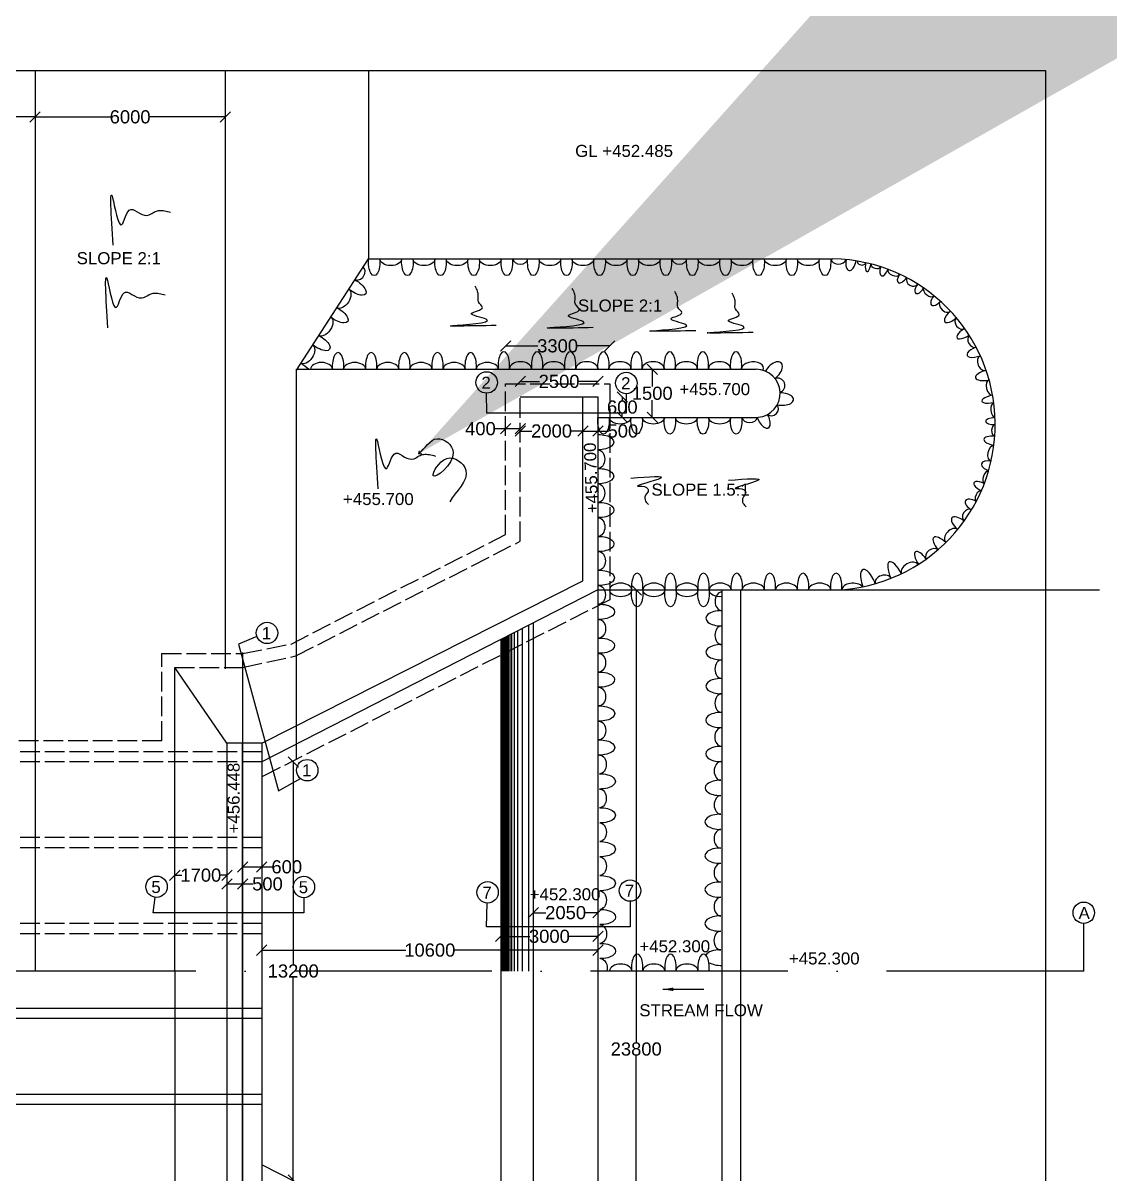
# Model space of a CAD drawing. Header units: millimetres. Extents: x 5124 to 6568637, y 2311 to 91879094.
# Drawn here: x 3827351 to 3837267, y 45935546 to 45946051 of the extents above; entities that cross this region are included whole.
import ezdxf

# ---------------------------------------------------------------- set-up
doc = ezdxf.new("R2010")
doc.units = ezdxf.units.MM
doc.header["$MEASUREMENT"] = 0
doc.linetypes.add('ACAD_ISO02W100', pattern=[15, 12, -3])
doc.linetypes.add('ACAD_ISO10W100', pattern=[18, 12, -3, 0, -3])
for name, color, linetype in [('DIMENSION', 7, 'Continuous'), ('DRAWING', 7, 'Continuous'), ('TEXT', 7, 'Continuous')]:
    doc.layers.add(name, color=color, linetype=linetype)
doc.styles.get("Standard").update_dxf_attribs({"font": 'arial.ttf', "height": 120})
doc.dimstyles.get("Standard").update_dxf_attribs({"dimtxt": 200, "dimasz": 110, "dimexe": 0.18, "dimexo": 0.0625, "dimgap": 0.09, "dimtad": 0, "dimtih": 1, "dimtoh": 1, "dimdec": 0, "dimzin": 0, "dimdsep": 46, "dimtxsty": 'Standard', "dimblk": 'OBLIQUE', "dimcen": 0.09, "dimse1": 1, "dimse2": 1, "dimadec": 0, "dimazin": 0, "dimtfac": 1, "dimtdec": 0, "dimtofl": 0, "dimtmove": 0, "dimatfit": 3, "dimfxl": 1, "dimtolj": 1, "dimtzin": 0, "dimarcsym": 0})

# ---------------------------------------------------------------- blocks, each defined once
blk = doc.blocks.new('_Oblique')
at = {"color": 0, "linetype": 'ByBlock', "lineweight": -2}
blk.add_line((-0.5, -0.5), (0.5, 0.5), dxfattribs=at)
blk = doc.blocks.new('*D172')
at = {"layer": 'Defpoints', "color": 0, "linetype": 'Continuous', "transparency": 16777216}
for p in [(3827461, 45945230), (3829196, 45945230), (3829196, 45945194)]:
    blk.add_point(p, dxfattribs=at)
at = {"layer": 'DIMENSION', "color": 0, "linetype": 'Continuous', "lineweight": -2, "transparency": 16777216}
for p, q in [((3827461, 45945194), (3828149, 45945194)), ((3829196, 45945194), (3828508, 45945194))]:
    blk.add_line(p, q, dxfattribs=at)
at = {"layer": 'DIMENSION', "color": 0, "linetype": 'Continuous', "lineweight": -2, "transparency": 16777216, "xscale": 95, "yscale": 95, "zscale": 95, "rotation": 180}
blk.add_blockref('_Oblique', (3827461, 45945194), dxfattribs=at)
at = {"layer": 'DIMENSION', "color": 0, "linetype": 'Continuous', "lineweight": -2, "transparency": 16777216, "xscale": 95, "yscale": 95, "zscale": 95}
blk.add_blockref('_Oblique', (3829196, 45945194), dxfattribs=at)
at = {"layer": 'DIMENSION', "color": 0, "linetype": 'Continuous', "transparency": 16777216, "insert": (3828328, 45945194), "char_height": 120, "attachment_point": 5}
blk.add_mtext('\\A1;6000', dxfattribs=at)
blk = doc.blocks.new('*D173')
at = {"layer": 'Defpoints', "color": 0, "linetype": 'Continuous', "transparency": 16777216}
for p in [(3825999, 45945194), (3825999, 45945194), (3827461, 45945194)]:
    blk.add_point(p, dxfattribs=at)
at = {"layer": 'DIMENSION', "color": 0, "linetype": 'Continuous', "lineweight": -2, "transparency": 16777216}
for p, q in [((3825999, 45945194), (3826551, 45945194)), ((3827461, 45945194), (3826909, 45945194))]:
    blk.add_line(p, q, dxfattribs=at)
at = {"layer": 'DIMENSION', "color": 0, "linetype": 'Continuous', "lineweight": -2, "transparency": 16777216, "xscale": 95, "yscale": 95, "zscale": 95, "rotation": 180}
blk.add_blockref('_Oblique', (3825999, 45945194), dxfattribs=at)
at = {"layer": 'DIMENSION', "color": 0, "linetype": 'Continuous', "lineweight": -2, "transparency": 16777216, "xscale": 95, "yscale": 95, "zscale": 95}
blk.add_blockref('_Oblique', (3827461, 45945194), dxfattribs=at)
at = {"layer": 'DIMENSION', "color": 0, "linetype": 'Continuous', "transparency": 16777216, "insert": (3826730, 45945194), "char_height": 120, "attachment_point": 5}
blk.add_mtext('\\A1;5000', dxfattribs=at)
blk = doc.blocks.new('*D210')
at = {"layer": 'Defpoints', "color": 0, "linetype": 'Continuous', "transparency": 16777216}
for p in [(3828736, 45938273), (3829211, 45938273), (3829211, 45938273)]:
    blk.add_point(p, dxfattribs=at)
at = {"layer": 'DIMENSION', "color": 0, "linetype": 'Continuous', "lineweight": -2, "transparency": 16777216}
for p, q in [((3828736, 45938273), (3828800, 45938273)), ((3829211, 45938273), (3829147, 45938273))]:
    blk.add_line(p, q, dxfattribs=at)
at = {"layer": 'DIMENSION', "color": 0, "linetype": 'Continuous', "lineweight": -2, "transparency": 16777216, "xscale": 95, "yscale": 95, "zscale": 95, "rotation": 180}
blk.add_blockref('_Oblique', (3828736, 45938273), dxfattribs=at)
at = {"layer": 'DIMENSION', "color": 0, "linetype": 'Continuous', "lineweight": -2, "transparency": 16777216, "xscale": 95, "yscale": 95, "zscale": 95}
blk.add_blockref('_Oblique', (3829211, 45938273), dxfattribs=at)
at = {"layer": 'DIMENSION', "color": 0, "linetype": 'Continuous', "transparency": 16777216, "insert": (3828973, 45938273), "char_height": 120, "attachment_point": 5}
blk.add_mtext('\\A1;1700', dxfattribs=at)
blk = doc.blocks.new('*D211')
at = {"layer": 'Defpoints', "color": 0, "linetype": 'Continuous', "transparency": 16777216}
for p in [(3829211, 45938194), (3829354, 45938194), (3829354, 45938193)]:
    blk.add_point(p, dxfattribs=at)
at = {"layer": 'DIMENSION', "color": 0, "linetype": 'Continuous', "lineweight": -2, "transparency": 16777216}
for p, q in [((3829211, 45938193), (3829354, 45938193)), ((3829354, 45938193), (3829449, 45938193))]:
    blk.add_line(p, q, dxfattribs=at)
at = {"layer": 'DIMENSION', "color": 0, "linetype": 'Continuous', "lineweight": -2, "transparency": 16777216, "xscale": 95, "yscale": 95, "zscale": 95, "rotation": 180}
blk.add_blockref('_Oblique', (3829211, 45938193), dxfattribs=at)
at = {"layer": 'DIMENSION', "color": 0, "linetype": 'Continuous', "lineweight": -2, "transparency": 16777216, "xscale": 95, "yscale": 95, "zscale": 95}
blk.add_blockref('_Oblique', (3829354, 45938193), dxfattribs=at)
at = {"layer": 'DIMENSION', "color": 0, "linetype": 'Continuous', "transparency": 16777216, "insert": (3829581, 45938193), "char_height": 120, "attachment_point": 5}
blk.add_mtext('\\A1;500', dxfattribs=at)
blk = doc.blocks.new('*D212')
at = {"layer": 'Defpoints', "color": 0, "linetype": 'Continuous', "transparency": 16777216}
for p in [(3829354, 45938349), (3829529, 45938349), (3829529, 45938349)]:
    blk.add_point(p, dxfattribs=at)
at = {"layer": 'DIMENSION', "color": 0, "linetype": 'Continuous', "lineweight": -2, "transparency": 16777216}
for p, q in [((3829354, 45938349), (3829529, 45938349)), ((3829529, 45938349), (3829624, 45938349))]:
    blk.add_line(p, q, dxfattribs=at)
at = {"layer": 'DIMENSION', "color": 0, "linetype": 'Continuous', "lineweight": -2, "transparency": 16777216, "xscale": 95, "yscale": 95, "zscale": 95, "rotation": 180}
blk.add_blockref('_Oblique', (3829354, 45938349), dxfattribs=at)
at = {"layer": 'DIMENSION', "color": 0, "linetype": 'Continuous', "lineweight": -2, "transparency": 16777216, "xscale": 95, "yscale": 95, "zscale": 95}
blk.add_blockref('_Oblique', (3829529, 45938349), dxfattribs=at)
at = {"layer": 'DIMENSION', "color": 0, "linetype": 'Continuous', "transparency": 16777216, "insert": (3829757, 45938349), "char_height": 120, "attachment_point": 5}
blk.add_mtext('\\A1;600', dxfattribs=at)
blk = doc.blocks.new('*D213')
at = {"layer": 'Defpoints', "color": 0, "linetype": 'Continuous', "transparency": 16777216}
for p in [(3829529, 45939307), (3829529, 45935490), (3829816, 45935490)]:
    blk.add_point(p, dxfattribs=at)
at = {"layer": 'DIMENSION', "color": 0, "linetype": 'Continuous', "lineweight": -2, "transparency": 16777216}
for p, q in [((3829816, 45939307), (3829816, 45937460)), ((3829816, 45935490), (3829816, 45937337))]:
    blk.add_line(p, q, dxfattribs=at)
at = {"layer": 'DIMENSION', "color": 0, "linetype": 'Continuous', "lineweight": -2, "transparency": 16777216, "xscale": 95, "yscale": 95, "zscale": 95}
for p, rotation in [((3829816, 45939307), 90), ((3829816, 45935490), 270)]:
    blk.add_blockref('_Oblique', p, dxfattribs=dict(at, rotation=rotation))
at = {"layer": 'DIMENSION', "color": 0, "linetype": 'Continuous', "transparency": 16777216, "insert": (3829816, 45937398), "char_height": 120, "attachment_point": 5}
blk.add_mtext('\\A1;13200', dxfattribs=at)
blk = doc.blocks.new('*D214')
at = {"layer": 'Defpoints', "color": 0, "linetype": 'Continuous', "transparency": 16777216}
for p in [(3829529, 45937589), (3832596, 45937589), (3832596, 45937589)]:
    blk.add_point(p, dxfattribs=at)
at = {"layer": 'DIMENSION', "color": 0, "linetype": 'Continuous', "lineweight": -2, "transparency": 16777216}
for p, q in [((3829529, 45937589), (3830842, 45937589)), ((3832596, 45937589), (3831283, 45937589))]:
    blk.add_line(p, q, dxfattribs=at)
at = {"layer": 'DIMENSION', "color": 0, "linetype": 'Continuous', "lineweight": -2, "transparency": 16777216, "xscale": 95, "yscale": 95, "zscale": 95, "rotation": 180}
blk.add_blockref('_Oblique', (3829529, 45937589), dxfattribs=at)
at = {"layer": 'DIMENSION', "color": 0, "linetype": 'Continuous', "lineweight": -2, "transparency": 16777216, "xscale": 95, "yscale": 95, "zscale": 95}
blk.add_blockref('_Oblique', (3832596, 45937589), dxfattribs=at)
at = {"layer": 'DIMENSION', "color": 0, "linetype": 'Continuous', "transparency": 16777216, "insert": (3831062, 45937589), "char_height": 120, "attachment_point": 5}
blk.add_mtext('\\A1;10600', dxfattribs=at)
blk = doc.blocks.new('*D215')
at = {"layer": 'Defpoints', "color": 0, "linetype": 'Continuous', "transparency": 16777216}
for p in [(3831710, 45937715), (3832596, 45937715), (3832596, 45937715)]:
    blk.add_point(p, dxfattribs=at)
at = {"layer": 'DIMENSION', "color": 0, "linetype": 'Continuous', "lineweight": -2, "transparency": 16777216}
for p, q in [((3831710, 45937715), (3831974, 45937715)), ((3832596, 45937715), (3832332, 45937715))]:
    blk.add_line(p, q, dxfattribs=at)
at = {"layer": 'DIMENSION', "color": 0, "linetype": 'Continuous', "lineweight": -2, "transparency": 16777216, "xscale": 95, "yscale": 95, "zscale": 95, "rotation": 180}
blk.add_blockref('_Oblique', (3831710, 45937715), dxfattribs=at)
at = {"layer": 'DIMENSION', "color": 0, "linetype": 'Continuous', "lineweight": -2, "transparency": 16777216, "xscale": 95, "yscale": 95, "zscale": 95}
blk.add_blockref('_Oblique', (3832596, 45937715), dxfattribs=at)
at = {"layer": 'DIMENSION', "color": 0, "linetype": 'Continuous', "transparency": 16777216, "insert": (3832153, 45937715), "char_height": 120, "attachment_point": 5}
blk.add_mtext('\\A1;3000', dxfattribs=at)
blk = doc.blocks.new('*D216')
at = {"layer": 'Defpoints', "color": 0, "linetype": 'Continuous', "transparency": 16777216}
for p in [(3832006, 45937931), (3832596, 45937931), (3832596, 45937931)]:
    blk.add_point(p, dxfattribs=at)
at = {"layer": 'DIMENSION', "color": 0, "linetype": 'Continuous', "lineweight": -2, "transparency": 16777216}
for p, q in [((3832006, 45937931), (3832121, 45937931)), ((3832596, 45937931), (3832481, 45937931))]:
    blk.add_line(p, q, dxfattribs=at)
at = {"layer": 'DIMENSION', "color": 0, "linetype": 'Continuous', "lineweight": -2, "transparency": 16777216, "xscale": 95, "yscale": 95, "zscale": 95, "rotation": 180}
blk.add_blockref('_Oblique', (3832006, 45937931), dxfattribs=at)
at = {"layer": 'DIMENSION', "color": 0, "linetype": 'Continuous', "lineweight": -2, "transparency": 16777216, "xscale": 95, "yscale": 95, "zscale": 95}
blk.add_blockref('_Oblique', (3832596, 45937931), dxfattribs=at)
at = {"layer": 'DIMENSION', "color": 0, "linetype": 'Continuous', "transparency": 16777216, "insert": (3832301, 45937931), "char_height": 120, "attachment_point": 5}
blk.add_mtext('\\A1;2050', dxfattribs=at)
blk = doc.blocks.new('*D217')
at = {"layer": 'Defpoints', "color": 0, "linetype": 'Continuous', "transparency": 16777216}
for p in [(3832773, 45940876), (3832836, 45934012), (3832945, 45934012)]:
    blk.add_point(p, dxfattribs=at)
at = {"layer": 'DIMENSION', "color": 0, "linetype": 'Continuous', "lineweight": -2, "transparency": 16777216}
for p, q in [((3832945, 45940876), (3832945, 45936747)), ((3832945, 45934012), (3832945, 45936624))]:
    blk.add_line(p, q, dxfattribs=at)
at = {"layer": 'DIMENSION', "color": 0, "linetype": 'Continuous', "lineweight": -2, "transparency": 16777216, "xscale": 95, "yscale": 95, "zscale": 95}
for p, rotation in [((3832945, 45940876), 90), ((3832945, 45934012), 270)]:
    blk.add_blockref('_Oblique', p, dxfattribs=dict(at, rotation=rotation))
at = {"layer": 'DIMENSION', "color": 0, "linetype": 'Continuous', "transparency": 16777216, "insert": (3832945, 45936686), "char_height": 120, "attachment_point": 5}
blk.add_mtext('\\A1;23800', dxfattribs=at)
blk = doc.blocks.new('*D218')
at = {"layer": 'Defpoints', "color": 0, "linetype": 'Continuous', "transparency": 16777216}
for p in [(3831754, 45942348), (3831754, 45942348), (3831887, 45942348)]:
    blk.add_point(p, dxfattribs=at)
at = {"layer": 'DIMENSION', "color": 0, "linetype": 'Continuous', "lineweight": -2, "transparency": 16777216}
for p, q in [((3831754, 45942348), (3831658, 45942348)), ((3831887, 45942348), (3831754, 45942348))]:
    blk.add_line(p, q, dxfattribs=at)
at = {"layer": 'DIMENSION', "color": 0, "linetype": 'Continuous', "lineweight": -2, "transparency": 16777216, "xscale": 95, "yscale": 95, "zscale": 95, "rotation": 180}
blk.add_blockref('_Oblique', (3831754, 45942348), dxfattribs=at)
at = {"layer": 'DIMENSION', "color": 0, "linetype": 'Continuous', "lineweight": -2, "transparency": 16777216, "xscale": 95, "yscale": 95, "zscale": 95}
blk.add_blockref('_Oblique', (3831887, 45942348), dxfattribs=at)
at = {"layer": 'DIMENSION', "color": 0, "linetype": 'Continuous', "transparency": 16777216, "insert": (3831524, 45942348), "char_height": 120, "attachment_point": 5}
blk.add_mtext('\\A1;400', dxfattribs=at)
blk = doc.blocks.new('*D219')
at = {"layer": 'Defpoints', "color": 0, "linetype": 'Continuous', "transparency": 16777216}
for p in [(3831887, 45942348.5), (3832459, 45942327), (3832459, 45942327)]:
    blk.add_point(p, dxfattribs=at)
at = {"layer": 'DIMENSION', "color": 0, "linetype": 'Continuous', "lineweight": -2, "transparency": 16777216}
for p, q in [((3831887, 45942327), (3831992.91, 45942327)), ((3832459, 45942327), (3832353.09, 45942327))]:
    blk.add_line(p, q, dxfattribs=at)
at = {"layer": 'DIMENSION', "color": 0, "linetype": 'Continuous', "lineweight": -2, "transparency": 16777216, "xscale": 95, "yscale": 95, "zscale": 95, "rotation": 180}
blk.add_blockref('_Oblique', (3831887, 45942327), dxfattribs=at)
at = {"layer": 'DIMENSION', "color": 0, "linetype": 'Continuous', "lineweight": -2, "transparency": 16777216, "xscale": 95, "yscale": 95, "zscale": 95}
blk.add_blockref('_Oblique', (3832459, 45942327), dxfattribs=at)
at = {"layer": 'DIMENSION', "color": 0, "linetype": 'Continuous', "transparency": 16777216, "insert": (3832173, 45942327), "char_height": 120, "attachment_point": 5}
blk.add_mtext('\\A1;2000', dxfattribs=at)
blk = doc.blocks.new('*D220')
at = {"layer": 'Defpoints', "color": 0, "linetype": 'Continuous', "transparency": 16777216}
for p in [(3832459, 45942327), (3832596, 45942327), (3832596, 45942327)]:
    blk.add_point(p, dxfattribs=at)
at = {"layer": 'DIMENSION', "color": 0, "linetype": 'Continuous', "lineweight": -2, "transparency": 16777216}
for p, q in [((3832459, 45942327), (3832596, 45942327)), ((3832596, 45942327), (3832691, 45942327))]:
    blk.add_line(p, q, dxfattribs=at)
at = {"layer": 'DIMENSION', "color": 0, "linetype": 'Continuous', "lineweight": -2, "transparency": 16777216, "xscale": 95, "yscale": 95, "zscale": 95, "rotation": 180}
blk.add_blockref('_Oblique', (3832459, 45942327), dxfattribs=at)
at = {"layer": 'DIMENSION', "color": 0, "linetype": 'Continuous', "lineweight": -2, "transparency": 16777216, "xscale": 95, "yscale": 95, "zscale": 95}
blk.add_blockref('_Oblique', (3832596, 45942327), dxfattribs=at)
at = {"layer": 'DIMENSION', "color": 0, "linetype": 'Continuous', "transparency": 16777216, "insert": (3832823, 45942327), "char_height": 120, "attachment_point": 5}
blk.add_mtext('\\A1;500', dxfattribs=at)
blk = doc.blocks.new('*D221')
at = {"layer": 'Defpoints', "color": 0, "linetype": 'Continuous', "transparency": 16777216}
for p in [(3832596, 45942638), (3832596, 45942452), (3832818, 45942452)]:
    blk.add_point(p, dxfattribs=at)
at = {"layer": 'DIMENSION', "color": 0, "linetype": 'Continuous', "lineweight": -2, "transparency": 16777216}
for p, q in [((3832818, 45942638), (3832818, 45942606)), ((3832818, 45942452), (3832818, 45942484))]:
    blk.add_line(p, q, dxfattribs=at)
at = {"layer": 'DIMENSION', "color": 0, "linetype": 'Continuous', "lineweight": -2, "transparency": 16777216, "xscale": 95, "yscale": 95, "zscale": 95}
for p, rotation in [((3832818, 45942638), 90), ((3832818, 45942452), 270)]:
    blk.add_blockref('_Oblique', p, dxfattribs=dict(at, rotation=rotation))
at = {"layer": 'DIMENSION', "color": 0, "linetype": 'Continuous', "transparency": 16777216, "insert": (3832818, 45942545), "char_height": 120, "attachment_point": 5}
blk.add_mtext('\\A1;600', dxfattribs=at)
blk = doc.blocks.new('*D222')
at = {"layer": 'Defpoints', "color": 0, "linetype": 'Continuous', "transparency": 16777216}
for p in [(3832596, 45942779.5), (3831887, 45942638), (3832596, 45942638)]:
    blk.add_point(p, dxfattribs=at)
at = {"layer": 'DIMENSION', "color": 0, "linetype": 'Continuous', "lineweight": -2, "transparency": 16777216}
for p, q in [((3831887, 45942779.5), (3832061.41, 45942779.5)), ((3832596, 45942779.5), (3832421.59, 45942779.5))]:
    blk.add_line(p, q, dxfattribs=at)
at = {"layer": 'DIMENSION', "color": 0, "linetype": 'Continuous', "lineweight": -2, "transparency": 16777216, "xscale": 95, "yscale": 95, "zscale": 95, "rotation": 180}
blk.add_blockref('_Oblique', (3831887, 45942779.5), dxfattribs=at)
at = {"layer": 'DIMENSION', "color": 0, "linetype": 'Continuous', "lineweight": -2, "transparency": 16777216, "xscale": 95, "yscale": 95, "zscale": 95}
blk.add_blockref('_Oblique', (3832596, 45942779.5), dxfattribs=at)
at = {"layer": 'DIMENSION', "color": 0, "linetype": 'Continuous', "transparency": 16777216, "insert": (3832241.5, 45942779.5), "char_height": 120, "attachment_point": 5}
blk.add_mtext('\\A1;2500', dxfattribs=at)
blk = doc.blocks.new('*D223')
at = {"layer": 'Defpoints', "color": 0, "linetype": 'Continuous', "transparency": 16777216}
for p in [(3833091, 45942890), (3833091, 45942890), (3833070, 45942452)]:
    blk.add_point(p, dxfattribs=at)
at = {"layer": 'DIMENSION', "color": 0, "linetype": 'Continuous', "lineweight": -2, "transparency": 16777216}
for p, q in [((3833091, 45942890), (3833091, 45942733)), ((3833091, 45942452), (3833091, 45942610))]:
    blk.add_line(p, q, dxfattribs=at)
at = {"layer": 'DIMENSION', "color": 0, "linetype": 'Continuous', "lineweight": -2, "transparency": 16777216, "xscale": 95, "yscale": 95, "zscale": 95}
for p, rotation in [((3833091, 45942890), 90), ((3833091, 45942452), 270)]:
    blk.add_blockref('_Oblique', p, dxfattribs=dict(at, rotation=rotation))
at = {"layer": 'DIMENSION', "color": 0, "linetype": 'Continuous', "transparency": 16777216, "insert": (3833091, 45942671), "char_height": 120, "attachment_point": 5}
blk.add_mtext('\\A1;1500', dxfattribs=at)
blk = doc.blocks.new('*D229')
at = {"layer": 'Defpoints', "color": 0, "linetype": 'Continuous', "transparency": 16777216}
for p in [(3832703, 45943104), (3831754, 45942758), (3832703, 45942758)]:
    blk.add_point(p, dxfattribs=at)
at = {"layer": 'DIMENSION', "color": 0, "linetype": 'Continuous', "lineweight": -2, "transparency": 16777216}
for p, q in [((3831754, 45943104), (3832049, 45943104)), ((3832703, 45943104), (3832407, 45943104))]:
    blk.add_line(p, q, dxfattribs=at)
at = {"layer": 'DIMENSION', "color": 0, "linetype": 'Continuous', "lineweight": -2, "transparency": 16777216, "xscale": 95, "yscale": 95, "zscale": 95, "rotation": 180}
blk.add_blockref('_Oblique', (3831754, 45943104), dxfattribs=at)
at = {"layer": 'DIMENSION', "color": 0, "linetype": 'Continuous', "lineweight": -2, "transparency": 16777216, "xscale": 95, "yscale": 95, "zscale": 95}
blk.add_blockref('_Oblique', (3832703, 45943104), dxfattribs=at)
at = {"layer": 'DIMENSION', "color": 0, "linetype": 'Continuous', "transparency": 16777216, "insert": (3832228, 45943104), "char_height": 120, "attachment_point": 5}
blk.add_mtext('\\A1;3300', dxfattribs=at)

msp = doc.modelspace()

# ---------------------------------------------------------------- linework, layer by layer
at = {"layer": 'DIMENSION', "linetype": 'Continuous'}
for points in [[(3832854.7, 45942667.2), (3832854.7, 45942489.6), (3831582.3, 45942489.6), (3831580.6, 45942672.2)], [(3829485, 45940451.6), (3829316.2, 45940382.5), (3829681.3, 45939042), (3829881.6, 45939156.2)], [(3829913.8, 45938067.9), (3829913.8, 45937930.8), (3828538.4, 45937930.8), (3828556.6, 45938070.7)], [(3832888.4, 45938035.1), (3832888.4, 45937800.8), (3831580.5, 45937800.8), (3831586.5, 45938018.7)]]:
    msp.add_lwpolyline(points, dxfattribs=at)
at = {"layer": 'DRAWING', "linetype": 'Continuous'}
for points in [[(3803248.5, 45945521.5), (3803248.5, 45930628), (3836680.5, 45930628), (3836680.5, 45945615), (3803248.5, 45945615), (3803248.5, 45945501)], [(3827461, 45945615), (3827461, 45937398.5)], [(3829196, 45945615), (3829196, 45940156)], [(3830504, 45945615), (3830504, 45943899)], [(3829844.5, 45942884), (3830504, 45943899)], [(3830504, 45943899), (3834740, 45943899)], [(3829844.5, 45939331.2), (3829844.5, 45942890.5), (3834039.5, 45942890.5)], [(3831887, 45942638), (3832596, 45942638), (3832596, 45940876.5), (3829529, 45939307)], [(3829529, 45939478.5), (3832459, 45940959.5), (3832459, 45942638)], [(3832596, 45942452), (3834059, 45942452)], [(3830961.6, 45942120.2), (3830969.2, 45942145.2)], [(3830961.6, 45942120.2), (3830990, 45942121.7)], [(3832596, 45940876.5), (3837172, 45940876.5)], [(3832596, 45940876.5), (3832596, 45933922.5)], [(3833726, 45940876.5), (3833726, 45934012)], [(3833895, 45940876.5), (3833895, 45934012)], [(3832006.4, 45940574.8), (3832006.4, 45934366.8)], [(3831808.7, 45940473.6), (3831808.7, 45937398.5)], [(3831830.5, 45940484.8), (3831830.5, 45937398.5)], [(3831861.3, 45940500.5), (3831861.3, 45937398.5)], [(3831903.1, 45940521.9), (3831903.1, 45937398.5)], [(3831963, 45940552.6), (3831963, 45937398.5)], [(3831709.7, 45940423), (3831709.7, 45934517.9)], [(3831710.6, 45940423.4), (3831710.6, 45937398.5)], [(3831711.6, 45940423.9), (3831711.6, 45937398.5)], [(3831711.6, 45940423.9), (3831711.6, 45937398.5)], [(3831712.2, 45940424.2), (3831712.2, 45937398.5)], [(3831712.9, 45940424.6), (3831712.9, 45937398.5)], [(3831713.7, 45940425), (3831713.7, 45937398.5)], [(3831714.9, 45940425.6), (3831714.9, 45937398.5)], [(3831716.3, 45940426.3), (3831716.3, 45937398.5)], [(3831717.5, 45940427), (3831717.5, 45937398.5)], [(3831718.5, 45940427.5), (3831718.5, 45937398.5)], [(3831719.9, 45940428.2), (3831719.9, 45937398.5)], [(3831721.1, 45940428.8), (3831721.1, 45937398.5)], [(3831722.1, 45940429.3), (3831722.1, 45937398.5)], [(3831723.1, 45940429.8), (3831723.1, 45937398.5)], [(3831724.3, 45940430.4), (3831724.3, 45937398.5)], [(3831725.5, 45940431), (3831725.5, 45937398.5)], [(3831726.5, 45940431.5), (3831726.5, 45937398.5)], [(3831727.7, 45940432.1), (3831727.7, 45937398.5)], [(3831729.7, 45940433.2), (3831729.7, 45937398.5)], [(3831732.7, 45940434.7), (3831732.7, 45937398.5)], [(3831736.6, 45940436.7), (3831736.6, 45937398.5)], [(3831738.5, 45940437.7), (3831738.5, 45937398.5)], [(3831741.6, 45940439.3), (3831741.6, 45937398.5)], [(3831743.6, 45940440.3), (3831743.6, 45937398.5)], [(3831746.2, 45940441.6), (3831746.2, 45937398.5)], [(3831748.4, 45940442.7), (3831748.4, 45937398.5)], [(3831751.8, 45940444.5), (3831751.8, 45937398.5)], [(3831754.6, 45940445.9), (3831754.6, 45937398.5)], [(3831758, 45940447.6), (3831758, 45937398.5)], [(3831761.9, 45940449.7), (3831761.9, 45937398.5)], [(3831764.7, 45940451.1), (3831764.7, 45937398.5)], [(3831769.7, 45940453.6), (3831769.7, 45937398.5)], [(3831777, 45940457.4), (3831777, 45937398.5)], [(3831791.2, 45940464.6), (3831791.2, 45937398.5)], [(3829354, 45940305.5), (3829354, 45935316.5)], [(3828735.5, 45937398.5), (3828735.5, 45940170)], [(3829211, 45939478.5), (3828735.5, 45940170)], [(3829529, 45939478.5), (3829211, 45939478.5), (3829211, 45935316.5), (3829529, 45935316.5)], [(3829354, 45934493.5), (3829354, 45939482.5)], [(3829529, 45939478.5), (3829529, 45935319)], [(3828735.5, 45937400.5), (3828735.5, 45934629)], [(3829529, 45937057.5), (3811713, 45937057.5)], [(3829529, 45936965.5), (3811713, 45936965.5)], [(3829529, 45936273), (3811713, 45936273)], [(3829529, 45936181), (3811713, 45936181)], [(3828616.5, 45934503), (3829354, 45934503), (3829796, 45934416), (3831753.5, 45933416.5), (3831753.5, 45932041), (3832703, 45932041), (3832703, 45934012), (3829529, 45935628.5)]]:
    msp.add_lwpolyline(points, dxfattribs=at)
at = {"layer": 'DRAWING', "linetype": 'ACAD_ISO02W100', "ltscale": 15}
for points in [[(3828616.5, 45940296), (3829354, 45940296), (3829796, 45940383), (3831753.5, 45941382.5), (3831753.5, 45942758), (3832703, 45942758), (3832703, 45940787), (3829529, 45939170.5)], [(3828735.5, 45940170), (3829354, 45940170), (3829839.5, 45940274), (3831887, 45941321.5), (3831887, 45942638)], [(3828616.5, 45939498.5), (3828616.5, 45940296)], [(3828616.5, 45939498.5), (3812647.5, 45939498.5)], [(3829529, 45939399), (3811713, 45939399)], [(3829529, 45939307), (3811713, 45939307)], [(3829529, 45938616), (3811713, 45938616)], [(3829529, 45938524), (3811713, 45938524)], [(3829529, 45937831.5), (3811713, 45937831.5)], [(3829529, 45937739.5), (3811713, 45937739.5)]]:
    msp.add_lwpolyline(points, dxfattribs=at)
at = {"layer": 'DRAWING', "linetype": 'ACAD_ISO10W100', "ltscale": 150}
for points in [[(3837028, 45937398.5), (3837028, 45937832.5)], [(3837028, 45937398.5), (3802875.5, 45937398.5), (3802875.5, 45937626.5)]]:
    msp.add_lwpolyline(points, dxfattribs=at)
at = {"layer": 'DRAWING', "linetype": 'Continuous'}
for centre in [(3831580.6, 45942770), (3832854.7, 45942765), (3829577.2, 45940484.4), (3829943.8, 45939231.7), (3828569.2, 45938167.7), (3829913.8, 45938165.7), (3831589.2, 45938116.5), (3832888.4, 45938132.9), (3837028, 45937930.3)]:
    msp.add_circle(centre, 97.8, dxfattribs=at)
for centre, radius, start, end in [((3834708.1, 45942387.3), 1512.1, 272.38475, 88.79051), ((3834038.3, 45942670.8), 219.7, 275.41053, 89.68198)]:
    msp.add_arc(centre, radius, start, end, dxfattribs=at)
at = {"layer": 'DRAWING', "extrusion": (0, 0, -1)}
for centre, major_axis, ratio, start_param, end_param in [((3830555, 45943869.5), (0, -124), 0.4233871, 4.4721825, 8.0941882), ((3830706.2, 45943899), (-100.3, 0), 0.6159741, 3.1415927, 6.2831853), ((3830857.5, 45943869.5), (0, -124), 0.4233871, 4.4721825, 8.0941882), ((3831008.7, 45943899), (-100.3, 0), 0.6159741, 3.1415927, 6.2831853), ((3831160, 45943869.5), (0, -124), 0.4233871, 4.4721825, 8.0941882), ((3831311.2, 45943899), (-100.3, 0), 0.6159741, 3.1415927, 6.2831853), ((3831462.5, 45943869.5), (0, -124), 0.4233871, 4.4721825, 8.0941882), ((3831613.7, 45943899), (-100.3, 0), 0.6159741, 3.1415927, 6.2831853), ((3831765, 45943869.5), (0, -124), 0.4233871, 4.4721825, 8.0941882), ((3832006.1, 45943869.5), (0, -124), 0.4233871, 4.4721825, 8.0941882), ((3832157.3, 45943899), (-100.3, 0), 0.6159741, 3.1415927, 6.2831853), ((3832308.6, 45943869.5), (0, -124), 0.4233871, 4.4721825, 8.0941882), ((3832459.8, 45943899), (-100.3, 0), 0.6159741, 3.1415927, 6.2831853), ((3832611.1, 45943869.5), (0, -124), 0.4233871, 4.4721825, 8.0941882), ((3832762.3, 45943899), (-100.3, 0), 0.6159741, 3.1415927, 6.2831853), ((3832913.5, 45943869.5), (0, -124), 0.4233871, 4.4721825, 8.0941882), ((3833064.8, 45943899), (-100.3, 0), 0.6159741, 3.1415927, 6.2831853), ((3833216, 45943869.5), (0, -124), 0.4233871, 4.4721825, 8.0941882), ((3833457.1, 45943869.5), (0, -124), 0.4233871, 4.4721825, 8.0941882), ((3833608.4, 45943899), (-100.3, 0), 0.6159741, 3.1415927, 6.2831853), ((3833759.6, 45943869.5), (0, -124), 0.4233871, 4.4721825, 8.0941882), ((3833910.9, 45943899), (-100.3, 0), 0.6159741, 3.1415927, 6.2831853), ((3834062.1, 45943869.5), (0, -124), 0.4233871, 4.4721825, 8.0941882), ((3834213.4, 45943899), (-100.3, 0), 0.6159741, 3.1415927, 6.2831853), ((3834364.6, 45943869.5), (0, -124), 0.4233871, 4.4721825, 8.0941882), ((3834515.9, 45943899), (-100.3, 0), 0.6159741, 3.1415927, 6.2831853), ((3834667.1, 45943869.5), (0, -124), 0.4233871, 4.4721825, 8.0941882), ((3830267.5, 45943537.3), (-54.8, -84), 0.6159741, 3.1415927, 6.2831853), ((3830374.8, 45943647.8), (103.9, -67.7), 0.4233871, 4.4721825, 8.0941882), ((3830209.6, 45943394.5), (103.9, -67.7), 0.4233871, 4.4721825, 8.0941882), ((3830102.3, 45943283.9), (-54.8, -84), 0.6159741, 3.1415927, 6.2831853), ((3830044.4, 45943141.1), (103.9, -67.7), 0.4233871, 4.4721825, 8.0941882), ((3829937.1, 45943030.5), (-54.8, -84), 0.6159741, 3.1415927, 6.2831853), ((3829879.2, 45942887.7), (103.9, -67.7), 0.4233871, 4.4721825, 5.2534608), ((3832647, 45942422.5), (0, -124), 0.4233871, 4.4721825, 8.0941882), ((3832798.2, 45942452), (-100.3, 0), 0.6159741, 3.1415927, 6.2831853), ((3832949.5, 45942422.5), (0, -124), 0.4233871, 4.4721825, 8.0941882), ((3833100.7, 45942452), (-100.3, 0), 0.6159741, 3.1415927, 6.2831853), ((3833252, 45942422.5), (0, -124), 0.4233871, 4.4721825, 8.0941882), ((3833403.2, 45942452), (-100.3, 0), 0.6159741, 3.1415927, 6.2831853), ((3833554.5, 45942422.5), (0, -124), 0.4233871, 4.4721825, 8.0941882), ((3833705.7, 45942452), (-100.3, 0), 0.6159741, 3.1415927, 6.2831853), ((3833857, 45942422.5), (0, -124), 0.4233871, 4.4721825, 8.0941882), ((3832601.5, 45942225.6), (139, 0), 0.5, 4.6728103, 7.8935603), ((3832596, 45942070.3), (0, -85.2), 0.7243402, 3.1415927, 6.2831853), ((3832601.5, 45941915.6), (139, 0), 0.5, 4.6728103, 7.8935603), ((3832596, 45941760.4), (0, -85.2), 0.7243402, 3.1415927, 6.2831853), ((3832602.7, 45941606.2), (139, 0), 0.5, 4.6728103, 7.8935603), ((3832597.2, 45941451), (0, -85.2), 0.7243402, 3.1415927, 6.2831853), ((3832602.7, 45941296.3), (139, 0), 0.5, 4.6728103, 7.8935603), ((3832602.7, 45941141.5), (0, -85.2), 0.7243402, 3.1415927, 6.2831853), ((3832608.2, 45940986.8), (139, 0), 0.5, 4.6728103, 7.8935603), ((3832602.7, 45940831.6), (0, -85.2), 0.7243402, 3.1415927, 6.2831853), ((3832803.3, 45940876.5), (-100.3, 0), 0.6159741, 3.1415927, 6.2831853), ((3832803.3, 45940876.5), (-100.3, 0), 0.6159741, 3.1415927, 6.2831853), ((3832954.5, 45940847), (0, -124), 0.4233871, 4.4721825, 8.0941882), ((3833105.7, 45940876.5), (-100.3, 0), 0.6159741, 3.1415927, 6.2831853), ((3833257, 45940847), (0, -124), 0.4233871, 4.4721825, 8.0941882), ((3833408.2, 45940876.5), (-100.3, 0), 0.6159741, 3.1415927, 6.2831853), ((3833559.5, 45940847), (0, -124), 0.4233871, 4.4721825, 8.0941882), ((3833710.7, 45940876.5), (-100.3, 0), 0.6159741, 4.559497, 6.2831853), ((3832609.4, 45940677.4), (139, 0), 0.5, 4.6728103, 7.8935603), ((3832603.9, 45940522.7), (0, -85.2), 0.7243402, 3.1415927, 6.2831853), ((3832609.4, 45940368.1), (139, 0), 0.5, 4.6728103, 7.8935603), ((3832609.4, 45940368.1), (139, 0), 0.5, 4.6728103, 7.8935603), ((3832603.9, 45940212.8), (0, -85.2), 0.7243402, 3.1415927, 6.2831853), ((3832609.4, 45940058.1), (139, 0), 0.5, 4.6728103, 7.8935603), ((3832603.9, 45939902.9), (0, -85.2), 0.7243402, 3.1415927, 6.2831853), ((3832610.6, 45939748.7), (139, 0), 0.5, 4.6728103, 7.8935603), ((3832605.1, 45939593.5), (0, -85.2), 0.7243402, 3.1415927, 6.2831853), ((3832610.6, 45939438.8), (139, 0), 0.5, 4.6728103, 7.8935603), ((3832610.6, 45939284), (0, -85.2), 0.7243402, 3.1415927, 6.2831853), ((3832616.1, 45939129.3), (139, 0), 0.5, 4.6728103, 7.8935603), ((3832610.6, 45938974.1), (0, -85.2), 0.7243402, 3.1415927, 6.2831853), ((3832617.3, 45938819.9), (139, 0), 0.5, 4.6728103, 7.8935603), ((3832611.8, 45938665.2), (0, -85.2), 0.7243402, 3.1415927, 6.2831853), ((3832617.3, 45938510.5), (139, 0), 0.5, 4.6728103, 7.8935603), ((3832617.3, 45938510.5), (139, 0), 0.5, 4.6728103, 7.8935603), ((3832611.8, 45938355.3), (0, -85.2), 0.7243402, 3.1415927, 6.2831853), ((3832617.3, 45938200.6), (139, 0), 0.5, 4.6728103, 7.8935603), ((3832611.8, 45938045.4), (0, -85.2), 0.7243402, 3.1415927, 6.2831853), ((3832618.5, 45937891.2), (139, 0), 0.5, 4.6728103, 7.8935603), ((3832613, 45937736), (0, -85.2), 0.7243402, 3.1415927, 6.2831853), ((3832618.5, 45937581.3), (139, 0), 0.5, 4.6728103, 7.8935603), ((3832618.5, 45937426.5), (0, -85.2), 0.7243402, 3.1415927, 5.0472947)]:
    msp.add_ellipse(centre, major_axis=major_axis, ratio=ratio, start_param=start_param, end_param=end_param, dxfattribs=at)
at = {"layer": 'DRAWING', "linetype": 'Continuous'}
for centre, major_axis, ratio, start_param, end_param in [((3831888, 45943899), (67, 0), 0.7240369, 3.1415927, 6.2831853), ((3833339.1, 45943899), (67, 0), 0.7240369, 3.1415927, 6.2831853), ((3834790.2, 45943899), (67, 0), 0.7240369, 3.1415927, 6.1391312), ((3834905.8, 45943890.2), (-19.2, -99.2), 0.4547415, 4.7852745, 7.8365888), ((3835000.2, 45943869.4), (37.6, -8.4), 0.7037298, 3.1415927, 6.3552681), ((3835062.2, 45943856.8), (-12.7, -74.2), 0.3289437, 4.6864404, 7.8361673), ((3835130.1, 45943838.6), (43, -12.5), 0.5960673, 3.1415927, 6.2831853), ((3830417.4, 45943767), (36.6, 56.2), 0.7240369, 3.1415927, 6.2831853), ((3835210, 45943824.5), (-27, -81), 0.4192308, 4.8320515, 7.7223154), ((3835293.8, 45943780.1), (53.3, -22.4), 0.5948515, 3.1415927, 6.2831853), ((3835382.5, 45943746), (-48.5, -65), 0.4404998, 4.858558, 7.8685227), ((3835463.4, 45943696), (48.5, -28), 0.7910422, 3.1415927, 6.2831853), ((3835535.8, 45943644), (-40.2, -60.5), 0.4588145, 4.6192781, 7.9513552), ((3835614.6, 45943596.1), (46.7, -35), 0.5597631, 3.1415927, 6.2831853), ((3835690.3, 45943536.1), (-50.5, -59.5), 0.4896096, 4.7088774, 7.8539816), ((3835765.1, 45943465.8), (45.7, -45.6), 0.6804584, 3.1415927, 6.3071989), ((3835837.5, 45943389.8), (-77, -67.2), 0.3958901, 4.7020749, 7.870641), ((3835903.2, 45943311.6), (37.7, -48.7), 0.7177711, 3.1415927, 6.2831853), ((3835960.5, 45943231), (-89, -54.5), 0.3584337, 4.713575, 7.8838897), ((3836016.5, 45943145), (31.2, -51.6), 0.6927995, 3.1415927, 6.2299139), ((3836062.2, 45943052.8), (-98.2, -35.2), 0.413574, 4.7339175, 7.9255319), ((3836110.8, 45942947.5), (26, -65), 0.7061423, 3.1415927, 6.2831853), ((3834194.5, 45942870.2), (-72, -81.2), 0.5429493, 1.2244708, 5.1331724), ((3836160.2, 45942840), (-119.2, -26), 0.3833855, 4.8264927, 7.8075247), ((3834234.7, 45942743.2), (-23.1, 62.7), 1, 3.1415927, 6.2831853), ((3836180.2, 45942724.9), (16.2, -70.7), 0.5624005, 3.1415927, 6.2831853), ((3834264.5, 45942619), (-117, 5), 0.4898898, 1.3009161, 4.7893575), ((3836197, 45942620.2), (-99.5, -19.8), 0.3304705, 4.6529124, 7.886603), ((3836213.1, 45942517.1), (5.8, -67), 0.4832134, 3.1415927, 6.2831853), ((3834101.8, 45942451.2), (49.2, -95.8), 0.4616765, 4.4716184, 7.8964135), ((3834188.3, 45942522.1), (42.6, 43), 0.8278692, 3.1415927, 6.2831853), ((3833980, 45942452), (67, 0), 0.7240369, 3.1415927, 6.2831853), ((3836225.2, 45942418), (-92.8, -3), 0.3479029, 4.7701626, 7.7877759), ((3836218.2, 45942332.8), (-2, -54.5), 0.5623965, 3.1415927, 6.2831853), ((3836224.5, 45942235.5), (-107.5, 15.5), 0.3821229, 4.8443921, 7.7554378), ((3836194.9, 45942122), (-12.7, -71), 0.5932373, 3.1415927, 6.2831853), ((3836184.5, 45942005), (-89, 23), 0.4828417, 4.8613739, 7.7045537), ((3836141.6, 45941902.4), (-17, -57.9), 0.5080762, 3.1415927, 6.1271893), ((3836102, 45941816.4), (-76.8, 39), 0.4113436, 4.6827369, 7.9505691), ((3836070.2, 45941733), (-23.3, -48.5), 0.503199, 3.1415927, 6.2831853), ((3835971.9, 45941554.9), (-31.6, -52.5), 0.7766801, 3.1415927, 6.1789751), ((3836026.5, 45941645.2), (-77, 46.8), 0.4902522, 4.7447817, 7.8539816), ((3835909.8, 45941465.2), (-84.8, 69.8), 0.4383183, 4.7577012, 7.8386656), ((3835823.3, 45941369.2), (-53.8, -58.9), 0.6719956, 3.1415927, 6.2831853), ((3835749.2, 45941260.5), (-89.8, 95), 0.3797458, 4.8840413, 7.6738254), ((3835556.5, 45941133), (-64, 91), 0.3890104, 4.7305393, 7.8216428), ((3835643.4, 45941201.1), (-52.7, -41.5), 0.6765072, 3.1415927, 6.2831853), ((3835334.2, 45940967), (-80.8, 166), 0.2983778, 4.9253318, 7.6180969), ((3835440, 45941066.9), (-74.4, -41.3), 0.6264607, 3.1415927, 6.2831853), ((3835068.5, 45940923), (-55.8, 140), 0.3786951, 4.6402109, 7.8215313), ((3835196.5, 45940958.2), (-71.1, -24.3), 0.6848525, 3.1415927, 6.2831853)]:
    msp.add_ellipse(centre, major_axis=major_axis, ratio=ratio, start_param=start_param, end_param=end_param, dxfattribs=at)
at = {"layer": 'DRAWING'}
for centre, major_axis, ratio, start_param, end_param in [((3830225, 45942920), (0, 124), 0.4233871, 4.4721825, 8.0941882), ((3830527.5, 45942920), (0, 124), 0.4233871, 4.4721825, 8.0941882), ((3830830, 45942920), (0, 124), 0.4233871, 4.4721825, 8.0941882), ((3831132.5, 45942920), (0, 124), 0.4233871, 4.4721825, 8.0941882), ((3831435, 45942920), (0, 124), 0.4233871, 4.4721825, 8.0941882), ((3831738.1, 45942926.9), (0, 124), 0.4233871, 4.4721825, 8.0941882), ((3832040.6, 45942926.9), (0, 124), 0.4233871, 4.4721825, 8.0941882), ((3832343.1, 45942926.9), (0, 124), 0.4233871, 4.4721825, 8.0941882), ((3832645.6, 45942926.9), (0, 124), 0.4233871, 4.4721825, 8.0941882), ((3832948.1, 45942926.9), (0, 124), 0.4233871, 4.4721825, 8.0941882), ((3833250.6, 45942926.9), (0, 124), 0.4233871, 4.4721825, 8.0941882), ((3833553, 45942926.9), (0, 124), 0.4233871, 4.4721825, 8.0941882), ((3833855.5, 45942926.9), (0, 124), 0.4233871, 4.4721825, 8.0941882), ((3830073.8, 45942890.5), (-100.3, 0), 0.6159741, 3.1415927, 6.2831853), ((3830376.2, 45942890.5), (-100.3, 0), 0.6159741, 3.1415927, 6.2831853), ((3830678.7, 45942890.5), (-100.3, 0), 0.6159741, 3.1415927, 6.2831853), ((3830981.2, 45942890.5), (-100.3, 0), 0.6159741, 3.1415927, 6.2831853), ((3831283.7, 45942890.5), (-100.3, 0), 0.6159741, 3.1415927, 6.2831853), ((3831586.2, 45942890.5), (-100.3, 0), 0.6159741, 3.1415927, 6.2831853), ((3831889.3, 45942897.4), (-100.3, 0), 0.6159741, 3.1415927, 6.2831853), ((3832191.8, 45942897.4), (-100.3, 0), 0.6159741, 3.1415927, 6.2831853), ((3832494.3, 45942897.4), (-100.3, 0), 0.6159741, 3.1415927, 6.2831853), ((3832494.3, 45942897.4), (-100.3, 0), 0.6159741, 3.1415927, 6.2831853), ((3832796.8, 45942897.4), (-100.3, 0), 0.6159741, 3.1415927, 6.2831853), ((3833099.3, 45942897.4), (-100.3, 0), 0.6159741, 3.1415927, 6.2831853), ((3833401.8, 45942897.4), (-100.3, 0), 0.6159741, 3.1415927, 6.2831853), ((3833704.3, 45942897.4), (-100.3, 0), 0.6159741, 3.1415927, 6.2831853), ((3834006.8, 45942897.4), (100.4, 7), 0.6094087, -0.3806463, 3.0274376), ((3832954.5, 45940906), (0, 124), 0.4233871, 4.4721825, 8.0941882), ((3833257, 45940906), (0, 124), 0.4233871, 4.4721825, 8.0941882), ((3833559.5, 45940906), (0, 124), 0.4233871, 4.4721825, 8.0941882), ((3833862, 45940906), (0, 124), 0.4233871, 4.4721825, 8.0941882), ((3834164.5, 45940906), (0, 124), 0.4233871, 4.4721825, 8.0941882), ((3834467, 45940906), (0, 124), 0.4233871, 4.4721825, 8.0941882), ((3834769.5, 45940906), (0, 124), 0.4233871, 4.4721825, 8.0941882), ((3832803.3, 45940876.5), (-100.3, 0), 0.6159741, 3.1415927, 6.2831853), ((3832803.3, 45940876.5), (-100.3, 0), 0.6159741, 3.1415927, 6.2831853), ((3833105.7, 45940876.5), (-100.3, 0), 0.6159741, 3.1415927, 6.2831853), ((3833408.2, 45940876.5), (-100.3, 0), 0.6159741, 3.1415927, 6.2831853), ((3833710.7, 45940876.5), (-100.3, 0), 0.6159741, 3.1415927, 6.2831853), ((3834013.2, 45940876.5), (-100.3, 0), 0.6159741, 3.1415927, 6.2831853), ((3834315.7, 45940876.5), (-100.3, 0), 0.6159741, 3.1415927, 6.2831853), ((3834315.7, 45940876.5), (-100.3, 0), 0.6159741, 3.1415927, 6.2831853), ((3834618.2, 45940876.5), (-100.3, 0), 0.6159741, 3.1415927, 6.2831853), ((3834920.7, 45940876.5), (-100.3, 0), 0.6159741, 3.6301122, 6.2831853), ((3833726, 45940772.2), (0, -85.2), 0.7243402, 3.1415927, 6.2831853), ((3833719.3, 45940618.1), (-139, 0), 0.5, 4.6728103, 7.8935603), ((3833724.8, 45940463.4), (0, -85.2), 0.7243402, 3.1415927, 6.2831853), ((3833719.3, 45940308.7), (-139, 0), 0.5, 4.6728103, 7.8935603), ((3833719.3, 45940308.7), (-139, 0), 0.5, 4.6728103, 7.8935603), ((3833724.8, 45940153.4), (0, -85.2), 0.7243402, 3.1415927, 6.2831853), ((3833719.3, 45939998.7), (-139, 0), 0.5, 4.6728103, 7.8935603), ((3833724.8, 45939843.5), (0, -85.2), 0.7243402, 3.1415927, 6.2831853), ((3833718.1, 45939689.3), (-139, 0), 0.5, 4.6728103, 7.8935603), ((3833723.6, 45939534.1), (0, -85.2), 0.7243402, 3.1415927, 6.2831853), ((3833718.1, 45939379.4), (-139, 0), 0.5, 4.6728103, 7.8935603), ((3833718.1, 45939224.6), (0, -85.2), 0.7243402, 3.1415927, 6.2831853), ((3833712.6, 45939069.9), (-139, 0), 0.5, 4.6728103, 7.8935603), ((3833718.1, 45938914.7), (0, -85.2), 0.7243402, 3.1415927, 6.2831853), ((3833711.4, 45938760.6), (-139, 0), 0.5, 4.6728103, 7.8935603), ((3833716.9, 45938605.9), (0, -85.2), 0.7243402, 3.1415927, 6.2831853), ((3833711.4, 45938451.2), (-139, 0), 0.5, 4.6728103, 7.8935603), ((3833711.4, 45938451.2), (-139, 0), 0.5, 4.6728103, 7.8935603), ((3833716.9, 45938295.9), (0, -85.2), 0.7243402, 3.1415927, 6.2831853), ((3833711.4, 45938141.2), (-139, 0), 0.5, 4.6728103, 7.8935603), ((3833716.9, 45937986), (0, -85.2), 0.7243402, 3.1415927, 6.2831853), ((3833710.2, 45937831.8), (-139, 0), 0.5, 4.6728103, 7.8935603), ((3833715.7, 45937676.6), (0, -85.2), 0.7243402, 3.1415927, 6.2831853), ((3832954.5, 45937429.4), (0, 124), 0.4233871, 4.4721825, 8.0941882), ((3833257, 45937429.4), (0, 124), 0.4233871, 4.4721825, 8.0941882), ((3833559.5, 45937429.4), (0, 124), 0.4233871, 4.4721825, 8.0941882), ((3833710.2, 45937521.9), (-139, 0), 0.5, 4.6728103, 5.9497173), ((3832803.3, 45937399.9), (-100.3, 0), 0.6159741, 3.1415927, 6.2831853), ((3832803.3, 45937399.9), (-100.3, 0), 0.6159741, 3.1415927, 6.2831853), ((3833105.7, 45937399.9), (-100.3, 0), 0.6159741, 3.1415927, 6.2831853), ((3833408.2, 45937399.9), (-100.3, 0), 0.6159741, 3.1415927, 6.2831853), ((3833710.2, 45937521.9), (-151.4, 11.3), 0.4722853, 0.8690702, 1.7105887)]:
    msp.add_ellipse(centre, major_axis=major_axis, ratio=ratio, start_param=start_param, end_param=end_param, dxfattribs=at)
at = {"layer": 'DRAWING', "linetype": 'Continuous'}
for points in [[(3828173.5, 45944023.6), (3828168, 45944455.6), (3828253, 45944210.6), (3828335, 45944349.6), (3828414.5, 45944314.6), (3828502, 45944299.6), (3828548.5, 45944325.6), (3828587.5, 45944338.6), (3828697, 45944323.6)], [(3828125.7, 45943269.6), (3828120.2, 45943701.6), (3828205.2, 45943456.6), (3828287.2, 45943595.6), (3828366.7, 45943560.6), (3828454.2, 45943545.6), (3828500.7, 45943571.6), (3828539.7, 45943584.6), (3828649.2, 45943569.6)], [(3831668.2, 45943290), (3831273.3, 45943290), (3831577, 45943346.6), (3831443.2, 45943401.6), (3831542.3, 45943455.1), (3831506.1, 45943505.4), (3831504.6, 45943558.8), (3831498.3, 45943602.8), (3831476.3, 45943648.4)], [(3832552.1, 45943270.5), (3832157.1, 45943270.5), (3832460.8, 45943327.1), (3832327, 45943382.1), (3832426.2, 45943435.5), (3832390, 45943485.8), (3832388.4, 45943539.3), (3832382.1, 45943583.3), (3832360.1, 45943628.9)], [(3833487.8, 45943242.4), (3833092.9, 45943242.4), (3833396.6, 45943298.9), (3833262.8, 45943354), (3833361.9, 45943407.4), (3833325.7, 45943457.7), (3833324.2, 45943511.1), (3833317.9, 45943555.1), (3833295.8, 45943600.7)], [(3834011.5, 45943226.2), (3833616.5, 45943226.2), (3833920.2, 45943282.8), (3833786.4, 45943337.9), (3833885.6, 45943391.3), (3833849.4, 45943441.6), (3833847.8, 45943495), (3833841.5, 45943539), (3833819.5, 45943584.6)], [(3830590.3, 45941798.5), (3830584.8, 45942230.5), (3830669.8, 45941985.5), (3830751.8, 45942124.5), (3830831.3, 45942089.5), (3830918.8, 45942074.5), (3830965.3, 45942100.5), (3831004.3, 45942113.5), (3831113.8, 45942098.5)], [(3832895.9, 45941897.4), (3833164.4, 45941894.9), (3832960.5, 45941822.9), (3833040.1, 45941810.5), (3833055, 45941788.1), (3833030.1, 45941741), (3833030.1, 45941686.3), (3833057.5, 45941656.5)], [(3833785.9, 45941877.5), (3834054.4, 45941875.1), (3833850.5, 45941803.1), (3833930.1, 45941790.6), (3833945, 45941768.3), (3833920.1, 45941721.1), (3833920.1, 45941666.5), (3833947.5, 45941636.7)]]:
    msp.add_spline(points, degree=3, dxfattribs=at)

# ---------------------------------------------------------------- texts
at = {"layer": 'DRAWING', "linetype": 'Continuous', "insert": (3831245.6, 45941621.2), "char_height": 120, "width": 1272.858, "attachment_point": 9}
msp.add_mtext('\\A1;', dxfattribs=at)
at = {"layer": 'TEXT'}
for s, p in [('GL +452.485', (3832387.9, 45944828.7)), ('SLOPE 2:1', (3827840.4, 45943849.5)), ('SLOPE 2:1', (3832413.9, 45943417.4)), ('2', (3831533, 45942712.9)), ('2', (3832807.1, 45942707.9)), ('+455.700', (3833338.8, 45942654.6)), ('SLOPE 1.5:1', (3833083.8, 45941737.1)), ('+455.700', (3830269.9, 45941651.6)), ('1', (3829529.6, 45940427.3)), ('1', (3829896.2, 45939174.6)), ('5', (3828521.6, 45938110.6)), ('5', (3829866.2, 45938108.6)), ('7', (3831541.6, 45938059.4)), ('+452.300', (3831973.4, 45938043.9)), ('7', (3832840.8, 45938075.8)), ('A', (3836980.4, 45937873.2)), ('+452.300', (3832973.9, 45937569.4)), ('+452.300', (3834337.9, 45937458.4)), ('STREAM FLOW', (3832973.2, 45936985.3))]:
    msp.add_text(s, height=110, dxfattribs=at).set_placement(p)
for s, rotation, p in [('+455.700', 92.08439, (3832599.5, 45941578.4)), ('+456.448', 90, (3829327.1, 45938654.4))]:
    msp.add_text(s, height=110, rotation=rotation, dxfattribs=at).set_placement(p)

# ---------------------------------------------------------------- dimensions: what is measured, and where the dimension line sits
at = {"layer": 'DIMENSION', "linetype": 'Continuous'}
for base, p1, p2, text, picture, middle in [((3825999, 45945194.5), (3827461, 45945194.5), (3825999, 45945194.5), '5000', '*D173', (3826730, 45945194.5)), ((3829196, 45945194.5), (3827461, 45945229.5), (3829196, 45945229.5), '6000', '*D172', (3828328.5, 45945194.5)), ((3832703, 45943103.6), (3831753.5, 45942758), (3832703, 45942758), '3300', '*D229', (3832228.2, 45943103.6)), ((3832596, 45942779.5), (3831887, 45942638), (3832596, 45942638), '2500', '*D222', (3832241.5, 45942779.5)), ((3831753.5, 45942348.5), (3831887, 45942348.5), (3831753.5, 45942348.5), '400', '*D218', (3831523.6, 45942348.5)), ((3832459, 45942327), (3831887, 45942348.5), (3832459, 45942327), '2000', '*D219', (3832173, 45942327)), ((3832596, 45942327), (3832459, 45942327), (3832596, 45942327), '500', '*D220', (3832823.5, 45942327)), ((3829529, 45938349), (3829354, 45938349), (3829529, 45938349), '600', '*D212', (3829756.8, 45938349)), ((3829211, 45938273), (3828735.5, 45938273), (3829211, 45938273), '1700', '*D210', (3828973.2, 45938273)), ((3829354, 45938193), (3829211, 45938194.5), (3829354, 45938194.5), '500', '*D211', (3829581.5, 45938193)), ((3832596, 45937931), (3832006.4, 45937931), (3832596, 45937931), '2050', '*D216', (3832301.2, 45937931)), ((3832596, 45937715), (3831709.7, 45937715), (3832596, 45937715), '3000', '*D215', (3832152.9, 45937715)), ((3832596, 45937589), (3829529, 45937589), (3832596, 45937589), '10600', '*D214', (3831062.5, 45937589))]:
    dim = msp.add_linear_dim(base=base, p1=p1, p2=p2, text=text, dimstyle='Standard', override={"dimasz": 95, "dimarcsym": 1}, dxfattribs=at)
    dim.commit()
    dim.dimension.update_dxf_attribs({"geometry": picture, "text_midpoint": middle})
for base, p1, p2, text, picture, middle in [((3833091, 45942890.5), (3833070, 45942452), (3833091, 45942890.5), '1500', '*D223', (3833091, 45942671.2)), ((3832818, 45942452), (3832596, 45942638), (3832596, 45942452), '600', '*D221', (3832818, 45942545)), ((3829816, 45935490), (3829529, 45939307), (3829529, 45935490), '13200', '*D213', (3829816, 45937398.5))]:
    dim = msp.add_linear_dim(base=base, p1=p1, p2=p2, angle=90, text=text, dimstyle='Standard', override={"dimasz": 95, "dimarcsym": 1}, dxfattribs=at)
    dim.commit()
    dim.dimension.update_dxf_attribs({"geometry": picture, "text_midpoint": middle})
dim = msp.add_linear_dim(base=(3832945, 45934012), p1=(3832773, 45940876.5), p2=(3832836, 45934012), angle=90, text='23800', dimstyle='Standard', override={"dimasz": 95, "dimarcsym": 1}, dxfattribs=at)
dim.commit()
dim.dimension.update_dxf_attribs({"geometry": '*D217', "text_midpoint": (3832945, 45936685.5), "dimtype": 160})

# ---------------------------------------------------------------- leaders
at = {"layer": 'DRAWING', "linetype": 'Continuous', "path_type": 1}
msp.add_leader([(3830961.6, 45942120.2), (3831131.1, 45942256.8), (3831275, 45942129.1), (3831094.1, 45941919.1), (3831217.2, 45942077.1), (3831390.5, 45941970.2), (3831245.7, 45941681.2)], dimstyle='Standard', override={"dimasz": 10000, "dimgap": 0.09, "dimtad": 0, "dimarcsym": 1}, dxfattribs=at)
at = {"layer": 'DRAWING', "linetype": 'Continuous'}
msp.add_leader([(3833187.5, 45937231.7), (3833561.2, 45937231.7)], dimstyle='Standard', override={"dimasz": 95, "dimgap": 0.09, "dimtad": 0, "dimarcsym": 1}, dxfattribs=at)

doc.saveas('drawing.dxf')
